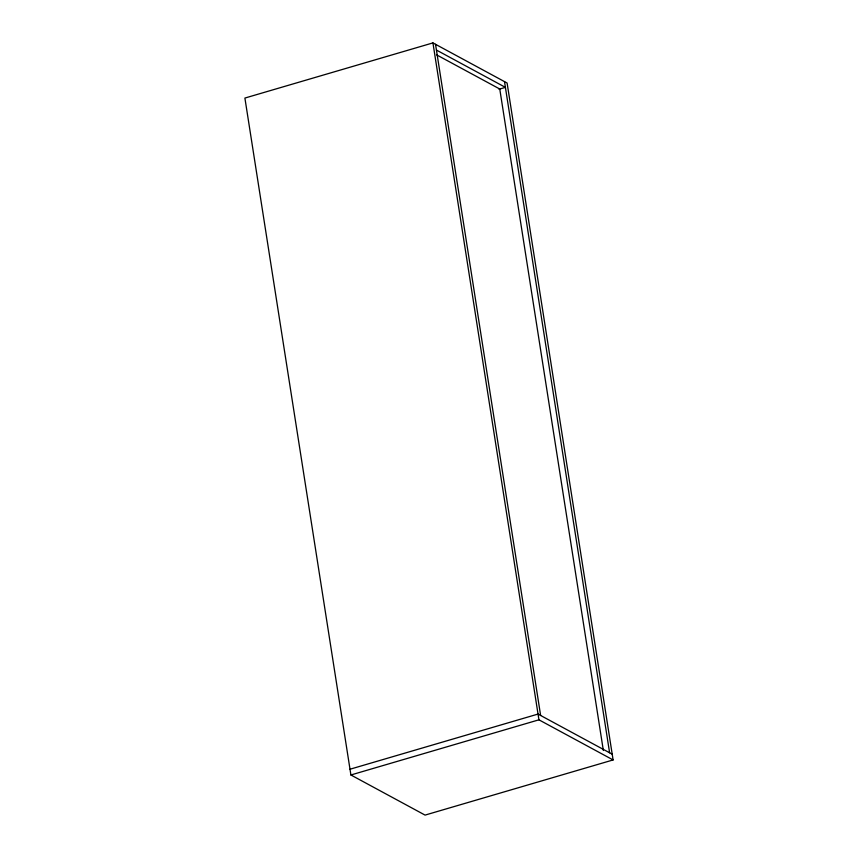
<?xml version="1.0" encoding="UTF-8"?>
<svg xmlns="http://www.w3.org/2000/svg" width="858" height="858" viewBox="0 0 858 858"><rect width="100%" height="100%" fill="white"/><g stroke="black" fill="none" stroke-linecap="round" stroke-linejoin="round"><path stroke-width="1.29" d="M432.936 42.9L244.895 98.059L350.901 774.978L425.064 815.1L613.105 759.941L507.099 83.022L432.936 42.9L538.931 719.819L613.105 759.941M499.013 89.243L505.405 87.366L436.432 50.054M350 769.229L538.03 714.07L612.204 754.193M350.901 774.978L538.931 719.819M436.636 54.869L499.764 89.017L603.346 750.471M504.504 81.617L609.609 752.788M435.532 44.305L540.626 715.475"/></g></svg>
